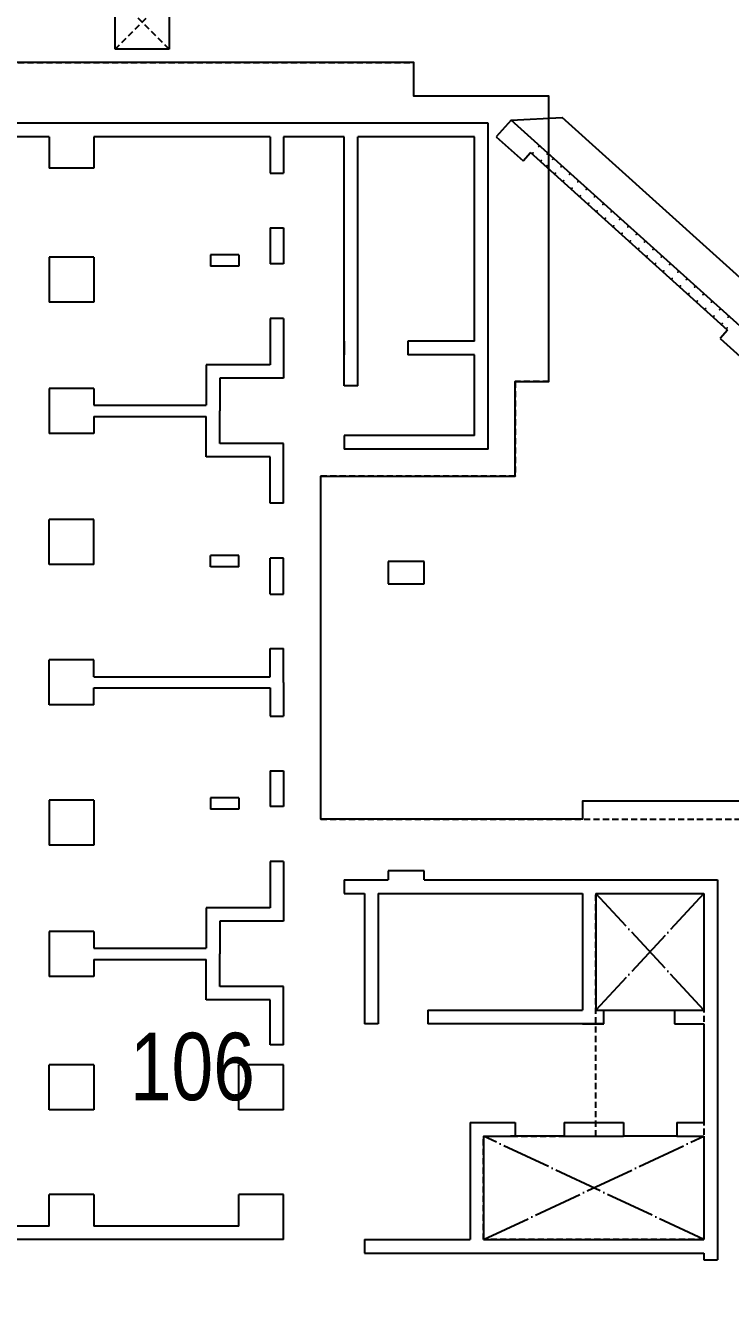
# Model space of a CAD drawing. Header units: millimetres. Extents: x 231380 to 990673, y -319231 to 132826.
# Drawn here: x 446316 to 462000, y -278269 to -249861 of the extents above; entities that cross this region are included whole.
import ezdxf
from ezdxf.enums import TextEntityAlignment as Align

# ---------------------------------------------------------------- set-up
doc = ezdxf.new("R2010")
doc.units = ezdxf.units.MM
doc.header["$LTSCALE"] = 91
doc.linetypes.add('XS-기초$0$DDOT', pattern=[14, 12, -1, 0, -1])
doc.linetypes.add('XS-기초$0$HID', pattern=[2.3, 1.5, -0.8])
for name, color, linetype in [('00', 7, 'Continuous'), ('LEADER', 7, 'Continuous'), ('XREBAR', 1, 'Continuous'), ('XS-기초$0$EL7', 7, 'Continuous'), ('XS-기초$0$OPEN', 9, 'XS-기초$0$DDOT'), ('XS-기초$0$WALL', 11, 'Continuous'), ('XS-기초$0$기초꺽임', 4, 'XS-기초$0$HID'), ('XS-기초$0$기초연단', 3, 'Continuous'), ('XS-기초$0$집수정', 21, 'Continuous')]:
    doc.layers.add(name, color=color, linetype=linetype)
doc.layers.add('TEXT', color=3, linetype='Continuous', lineweight=9)
doc.styles.add('돋음', font='Dotum.ttf')

# ---------------------------------------------------------------- blocks, each defined once
blk = doc.blocks.new('XS-기초$0$집수정-1.2x1.2')
at = {"layer": 'XS-기초$0$집수정'}
for p, q in [((0, 0), (0, 1200)), ((0, 1200), (1200, 1200)), ((1200, 1200), (1200, 0)), ((1200, 0), (0, 0))]:
    blk.add_line(p, q, dxfattribs=at)
at = {"layer": 'XS-기초$0$집수정', "linetype": 'XS-기초$0$HID'}
for p, q in [((0, 0), (1200, 1200)), ((0, 1200), (1200, 0))]:
    blk.add_line(p, q, dxfattribs=at)
blk = doc.blocks.new('zdhadbs')
at = {"color": 6, "linetype": 'ByBlock'}
blk.add_lwpolyline([(26745, -18830), (26745, -6265), (23745, -6265), (23745, -8055), (18040, -8055), (18040, -2505), (17190, -2505), (17190, -1620), (18790, -1620), (18790, 2895), (13290, 2895), (13290, 2495), (7465, 2495), (7465, 10130), (11790, 10130), (11790, 12230), (12540, 12230), (12540, 18580), (9540, 18580), (9540, 19330), (-3035, 19330)], dxfattribs=at)
at = {"layer": 'XS-기초$0$EL7'}
for p, q in [((13765, -1755), (15335, -1755)), ((12880, -4555), (11690, -4555)), ((15390, -4555), (14200, -4555))]:
    blk.add_line(p, q, dxfattribs=at)
at = {"layer": 'XS-기초$0$OPEN'}
for p, q in [((15990, -1755), (13590, 845)), ((15990, 845), (13590, -1755)), ((15990, -6855), (11090, -4555)), ((11090, -6855), (15990, -4555))]:
    blk.add_line(p, q, dxfattribs=at)
at = {"layer": 'XS-기초$0$WALL', "color": 5}
for p, q in [((11190, 17980), (-2285, 17980)), ((11190, 10730), (11190, 17980)), ((11706, 18047), (11372, 17675)), ((21887, 8879), (11706, 18047)), ((1420, 17680), (0, 17680)), ((1420, 17680), (1420, 16980)), ((6340, 17680), (2420, 17680)), ((2420, 17680), (2420, 16980)), ((6340, 17680), (6340, 16865)), ((7990, 17680), (6640, 17680)), ((6640, 17680), (6640, 16865)), ((7990, 12140), (7990, 17680)), ((8290, 12140), (8290, 17680)), ((10890, 17680), (8290, 17680)), ((10890, 13130), (10890, 17680)), ((11372, 17675), (11966, 17140)), ((11966, 17140), (12133, 17325)), ((16518, 13378), (12133, 17325)), ((2420, 16980), (1420, 16980)), ((6340, 16865), (6640, 16865)), ((6340, 15655), (6640, 15655)), ((6340, 15655), (6340, 14855)), ((6640, 15655), (6640, 14855)), ((2420, 15000), (1420, 15000)), ((1420, 15000), (1420, 14000)), ((2420, 15000), (2420, 14000)), ((5640, 15050), (5010, 15050)), ((5010, 15050), (5010, 14800)), ((5640, 14800), (5010, 14800)), ((5640, 15050), (5640, 14800)), ((6640, 14855), (6340, 14855)), ((2420, 14000), (1420, 14000)), ((6640, 13635), (6340, 13635)), ((6340, 13635), (6340, 12605)), ((6640, 13635), (6640, 12305)), ((16518, 13378), (16351, 13192)), ((7990, 13130), (7990, 12830)), ((10890, 13130), (9400, 13130)), ((9400, 13130), (9400, 12830)), ((16351, 13192), (16945, 12657)), ((10890, 12830), (9400, 12830)), ((10890, 11030), (10890, 12830)), ((4920, 12605), (4920, 11705)), ((6340, 12605), (4920, 12605)), ((5220, 12305), (5220, 11580)), ((6640, 12305), (5220, 12305)), ((2420, 12080), (1420, 12080)), ((1420, 12080), (1420, 11080)), ((2420, 12080), (2420, 11705)), ((8290, 12140), (7990, 12140)), ((2420, 11705), (4920, 11705)), ((2420, 11455), (4920, 11455)), ((2420, 11455), (2420, 11080)), ((4920, 10555), (4920, 11455)), ((5220, 10855), (5220, 11580)), ((2420, 11080), (1420, 11080)), ((6640, 10855), (5220, 10855)), ((6640, 9525), (6640, 10855)), ((10890, 11030), (7990, 11030)), ((7990, 11030), (7990, 10730)), ((6340, 10555), (4920, 10555)), ((6340, 9525), (6340, 10555)), ((11190, 10730), (7990, 10730)), ((6640, 9525), (6340, 9525)), ((1420, 8160), (1420, 9160)), ((2420, 9160), (1420, 9160)), ((2420, 8160), (2420, 9160)), ((5640, 8360), (5010, 8360)), ((5010, 8110), (5010, 8360)), ((5640, 8110), (5640, 8360)), ((6640, 8305), (6340, 8305)), ((6340, 7505), (6340, 8305)), ((6640, 7505), (6640, 8305)), ((2420, 8160), (1420, 8160)), ((5640, 8110), (5010, 8110)), ((8965, 8230), (8965, 7730)), ((9765, 8230), (8965, 8230)), ((9765, 7730), (9765, 8230)), ((8965, 7730), (9765, 7730)), ((6340, 7505), (6640, 7505)), ((6340, 6295), (6640, 6295)), ((6340, 5665), (6340, 6295)), ((6640, 5540), (6640, 6295)), ((1420, 5040), (1420, 6040)), ((2420, 6040), (1420, 6040)), ((2420, 5665), (2420, 6040)), ((2420, 5665), (6340, 5665)), ((2420, 5415), (6340, 5415)), ((2420, 5040), (2420, 5415)), ((6340, 5415), (6340, 4785)), ((6640, 5540), (6640, 4785)), ((2420, 5040), (1420, 5040)), ((6340, 4785), (6640, 4785)), ((6340, 3575), (6640, 3575)), ((6340, 3575), (6340, 2775)), ((6640, 3575), (6640, 2775)), ((2420, 2920), (1420, 2920)), ((1420, 2920), (1420, 1920)), ((2420, 2920), (2420, 1920)), ((5640, 2970), (5010, 2970)), ((5010, 2970), (5010, 2720)), ((5640, 2970), (5640, 2720)), ((5640, 2720), (5010, 2720)), ((6640, 2775), (6340, 2775)), ((2420, 1920), (1420, 1920)), ((6640, 1555), (6340, 1555)), ((6340, 1555), (6340, 525)), ((6640, 1555), (6640, 225)), ((7990, 1145), (7990, 845)), ((7990, 1145), (8965, 1145)), ((9765, 1345), (8965, 1345)), ((8965, 1345), (8965, 1145)), ((9765, 1145), (9765, 1345)), ((9765, 1145), (16290, 1145)), ((16290, 1145), (16290, -7305)), ((7990, 845), (8440, 845)), ((8440, 845), (8440, -2055)), ((8740, 845), (13290, 845)), ((8740, 845), (8740, -2055)), ((13290, 845), (13290, -1755)), ((13590, 845), (15990, 845)), ((13590, 845), (13590, -1755)), ((15990, 845), (15990, -1755)), ((4920, 525), (4920, -375)), ((6340, 525), (4920, 525)), ((2420, 0), (1420, 0)), ((2420, 0), (2420, -375)), ((5220, 225), (5220, -500)), ((6640, 225), (5220, 225)), ((1420, 0), (1420, -1000)), ((2420, -375), (4920, -375)), ((5220, -1225), (5220, -500)), ((2420, -625), (4920, -625)), ((2420, -625), (2420, -1000)), ((4920, -1525), (4920, -625)), ((2420, -1000), (1420, -1000)), ((6640, -1225), (5220, -1225)), ((6640, -2520), (6640, -1225)), ((6340, -1525), (4920, -1525)), ((6340, -2520), (6340, -1525)), ((9850, -1755), (13290, -1755)), ((9850, -1755), (9850, -2055)), ((13590, -1755), (13765, -1755)), ((13765, -2055), (13765, -1755)), ((15335, -1755), (15990, -1755)), ((15335, -1755), (15335, -2055)), ((8740, -2055), (8440, -2055)), ((13765, -2055), (9850, -2055)), ((13290, -2055), (13765, -2055)), ((15335, -2055), (15990, -2055)), ((15990, -2055), (15990, -4255)), ((6640, -2520), (6340, -2520)), ((1420, -3970), (1420, -2970)), ((2420, -2970), (1420, -2970)), ((2420, -2970), (2420, -3970)), ((5640, -3970), (5640, -2970)), ((6640, -2970), (5640, -2970)), ((6640, -3970), (6640, -2970)), ((2420, -3970), (1420, -3970)), ((6640, -3970), (5640, -3970)), ((10790, -4255), (10790, -6855)), ((10790, -4255), (11790, -4255)), ((11790, -4255), (11790, -4555)), ((12880, -4255), (14200, -4255)), ((12880, -4255), (12880, -4555)), ((14200, -4255), (14200, -4555)), ((15390, -4255), (15990, -4255)), ((15390, -4255), (15390, -4555)), ((11090, -4555), (11090, -6855)), ((11090, -4555), (11790, -4555)), ((12880, -4555), (14200, -4555)), ((15390, -4555), (15990, -4555)), ((15990, -4555), (15990, -6855)), ((1420, -6555), (1420, -5855)), ((2420, -5855), (1420, -5855)), ((2420, -5855), (2420, -6555)), ((5640, -6555), (5640, -5855)), ((6640, -5855), (5640, -5855)), ((6640, -6855), (6640, -5855)), ((1420, -6555), (0, -6555)), ((5640, -6555), (2420, -6555)), ((6640, -6855), (-2285, -6855)), ((8440, -6855), (8440, -7155)), ((8440, -6855), (10790, -6855)), ((11090, -6855), (15990, -6855)), ((8440, -7155), (15990, -7155)), ((15990, -7155), (15990, -7305)), ((15990, -7305), (16290, -7305))]:
    blk.add_line(p, q, dxfattribs=at)
at = {"layer": 'XS-기초$0$기초꺽임'}
blk.add_lwpolyline([(13590, 845), (15990, 845), (15990, -6855), (11090, -6855), (11090, -4555), (13590, -4555)], close=True, dxfattribs=at)
at = {"layer": 'XS-기초$0$기초연단', "linetype": 'XS-기초$0$HID'}
for p, q in [((-3035, 19330), (9540, 19330)), ((9540, 18580), (9540, 19330)), ((12540, 18580), (9540, 18580)), ((12540, 12230), (12540, 18580)), ((11790, 12230), (11790, 10130)), ((12540, 12230), (11790, 12230)), ((7465, 2495), (7465, 10130)), ((11790, 10130), (7465, 10130)), ((7465, 2495), (17190, 2495))]:
    blk.add_line(p, q, dxfattribs=at)
at = {"layer": 'XS-기초$0$집수정', "rotation": 90}
blk.add_blockref('XS-기초$0$집수정-1.2x1.2', (4090, 19630), dxfattribs=at)
at = {"layer": 'TEXT', "extrusion": (2.94245e-18, 9.64033e-08, 1), "style": '돋음', "width": 0.85}
blk.add_text('106', height=1500, rotation=0, dxfattribs=at).set_placement((4609, -3005, 0), align=Align.MIDDLE_CENTER)

msp = doc.modelspace()

# ---------------------------------------------------------------- linework, layer by layer
at = {"layer": 'LEADER'}
for p in [(457124.6, -251967.2), (467841, -260539.7)]:
    msp.add_line(p, (458254.4, -251908), dxfattribs=at)
at = {"layer": 'XREBAR', "color": 171, "linetype": 'Continuous', "ltscale": 2.59033e-317, "const_width": 20}
for points in [[(457724.2, -252553.3, -1), (457744.2, -252553.3, -1), (457724.2, -252553.3)], [(457597.1, -252694.5, -1), (457617.1, -252694.5, -1), (457597.1, -252694.5)], [(457910, -252720.6, -1), (457930, -252720.6, -1), (457910, -252720.6)], [(458035.3, -252836.6, -1), (458055.3, -252836.6, -1), (458035.3, -252836.6)], [(457782.9, -252861.8, -1), (457802.9, -252861.8, -1), (457782.9, -252861.8)], [(457908.2, -252977.8, -1), (457928.2, -252977.8, -1), (457908.2, -252977.8)], [(458221.1, -253003.9, -1), (458241.1, -253003.9, -1), (458221.1, -253003.9)], [(458094, -253145.1, -1), (458114, -253145.1, -1), (458094, -253145.1)], [(458279.8, -253312.3, -1), (458299.8, -253312.3, -1), (458279.8, -253312.3)], [(458406.9, -253171.1, -1), (458426.9, -253171.1, -1), (458406.9, -253171.1)], [(458592.7, -253338.4, -1), (458612.7, -253338.4, -1), (458592.7, -253338.4)], [(458465.6, -253479.6, -1), (458485.6, -253479.6, -1), (458465.6, -253479.6)], [(458651.3, -253646.9, -1), (458671.3, -253646.9, -1), (458651.3, -253646.9)], [(458778.5, -253505.7, -1), (458798.5, -253505.7, -1), (458778.5, -253505.7)], [(458964.3, -253673, -1), (458984.3, -253673, -1), (458964.3, -253673)], [(458837.1, -253814.2, -1), (458857.1, -253814.2, -1), (458837.1, -253814.2)], [(459022.9, -253981.5, -1), (459042.9, -253981.5, -1), (459022.9, -253981.5)], [(459150.1, -253840.3, -1), (459170.1, -253840.3, -1), (459150.1, -253840.3)], [(459208.7, -254148.7, -1), (459228.7, -254148.7, -1), (459208.7, -254148.7)], [(459335.8, -254007.6, -1), (459355.8, -254007.6, -1), (459335.8, -254007.6)], [(459521.6, -254174.8, -1), (459541.6, -254174.8, -1), (459521.6, -254174.8)], [(459394.5, -254316, -1), (459414.5, -254316, -1), (459394.5, -254316)], [(459580.3, -254483.3, -1), (459600.3, -254483.3, -1), (459580.3, -254483.3)], [(459707.4, -254342.1, -1), (459727.4, -254342.1, -1), (459707.4, -254342.1)], [(459893.2, -254509.4, -1), (459913.2, -254509.4, -1), (459893.2, -254509.4)], [(459766.1, -254650.6, -1), (459786.1, -254650.6, -1), (459766.1, -254650.6)], [(459951.9, -254817.9, -1), (459971.9, -254817.9, -1), (459951.9, -254817.9)], [(460079, -254676.7, -1), (460099, -254676.7, -1), (460079, -254676.7)], [(460137.6, -254985.2, -1), (460157.6, -254985.2, -1), (460137.6, -254985.2)], [(460264.8, -254844, -1), (460284.8, -254844, -1), (460264.8, -254844)], [(460450.6, -255011.2, -1), (460470.6, -255011.2, -1), (460450.6, -255011.2)], [(460323.4, -255152.4, -1), (460343.4, -255152.4, -1), (460323.4, -255152.4)], [(460509.2, -255319.7, -1), (460529.2, -255319.7, -1), (460509.2, -255319.7)], [(460636.3, -255178.5, -1), (460656.3, -255178.5, -1), (460636.3, -255178.5)], [(460822.1, -255345.8, -1), (460842.1, -255345.8, -1), (460822.1, -255345.8)], [(460695, -255487, -1), (460715, -255487, -1), (460695, -255487)], [(460880.8, -255654.3, -1), (460900.8, -255654.3, -1), (460880.8, -255654.3)], [(461007.9, -255513.1, -1), (461027.9, -255513.1, -1), (461007.9, -255513.1)], [(461193.7, -255680.4, -1), (461213.7, -255680.4, -1), (461193.7, -255680.4)], [(461066.6, -255821.6, -1), (461086.6, -255821.6, -1), (461066.6, -255821.6)], [(461379.5, -255847.7, -1), (461399.5, -255847.7, -1), (461379.5, -255847.7)], [(461252.4, -255988.9, -1), (461272.4, -255988.9, -1), (461252.4, -255988.9)], [(461438.1, -256156.1, -1), (461458.1, -256156.1, -1), (461438.1, -256156.1)], [(461565.3, -256014.9, -1), (461585.3, -256014.9, -1), (461565.3, -256014.9)], [(461751.1, -256182.2, -1), (461771.1, -256182.2, -1), (461751.1, -256182.2)], [(461623.9, -256323.4, -1), (461643.9, -256323.4, -1), (461623.9, -256323.4)], [(461809.7, -256490.7, -1), (461829.7, -256490.7, -1), (461809.7, -256490.7)], [(461936.8, -256349.5, -1), (461956.8, -256349.5, -1), (461936.8, -256349.5)], [(461916.7, -256587.1, -1), (461936.7, -256587.1, -1), (461916.7, -256587.1)]]:
    msp.add_lwpolyline(points, format="xyb", dxfattribs=at)

# ---------------------------------------------------------------- block references
at = {"layer": '00'}
msp.add_blockref('zdhadbs', (445418.5, -270013.7), dxfattribs=at)

doc.saveas('drawing.dxf')
